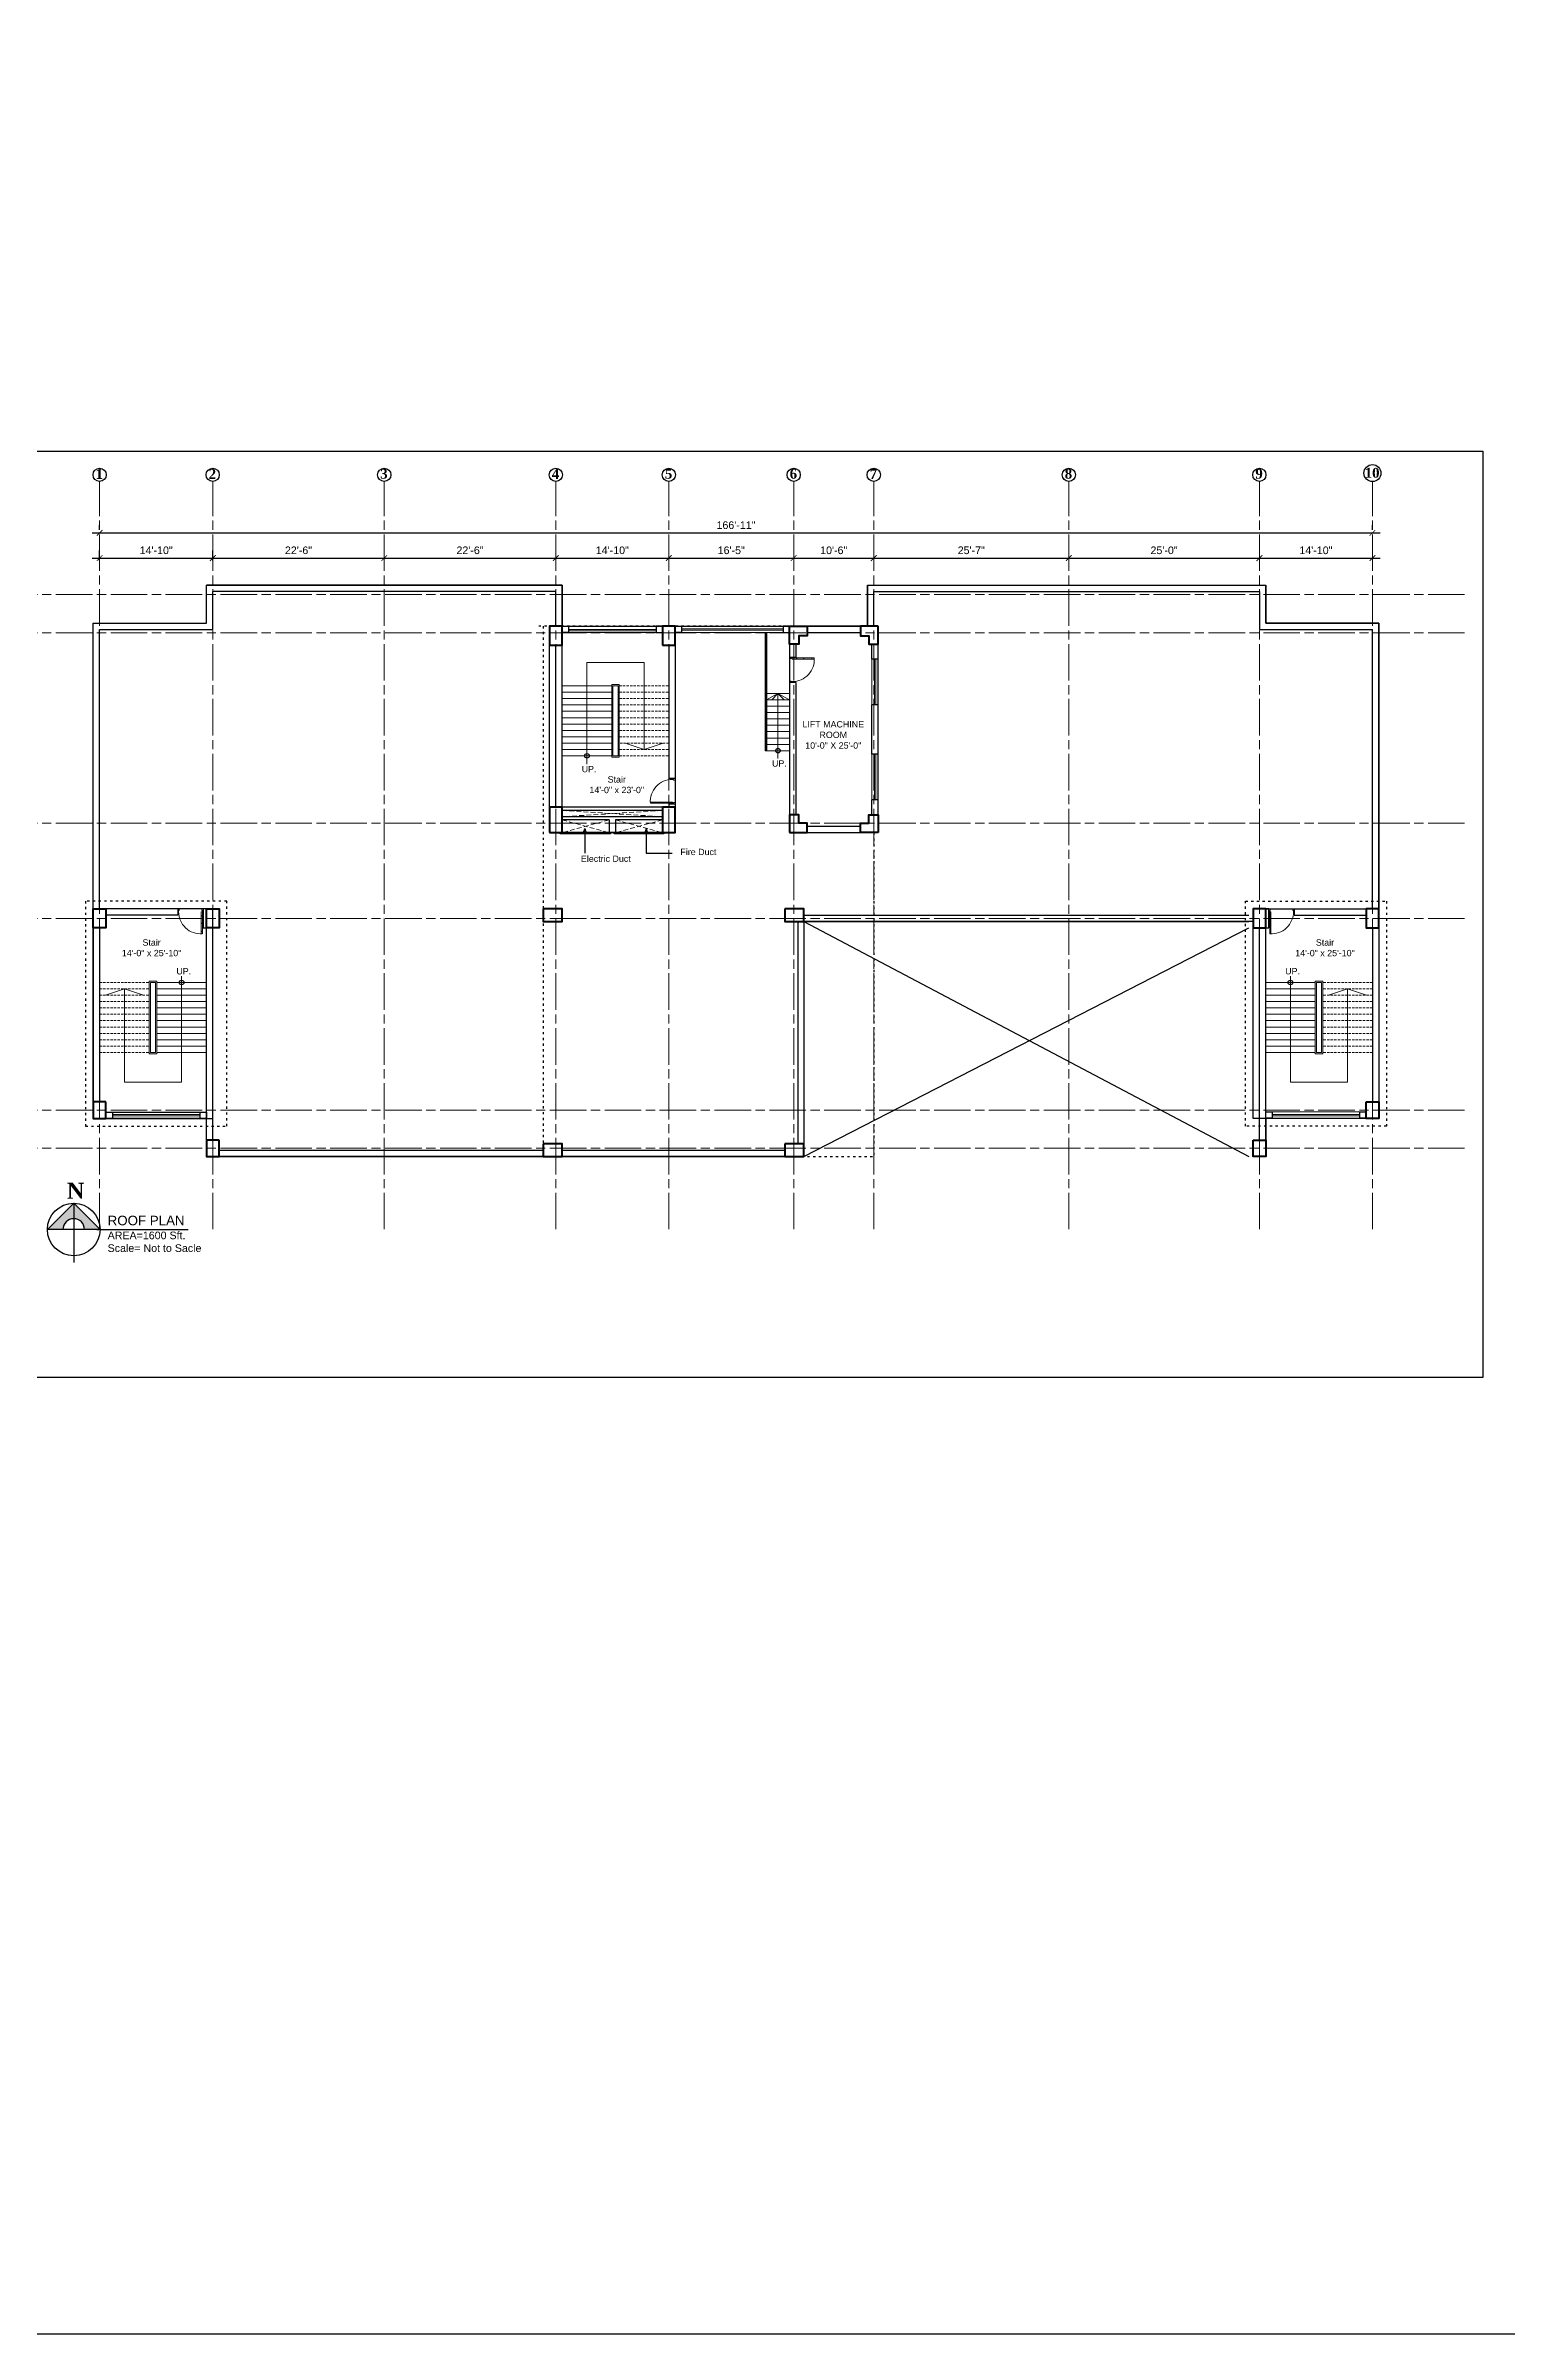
# Model space of a CAD drawing. Header units: inches. Extents: x -12 to 20935469, y -1604 to 24729220.
# Drawn here: x 20872305 to 20874604, y 24699905 to 24703509 of the extents above; entities that cross this region are included whole.
import ezdxf

# ---------------------------------------------------------------- set-up
doc = ezdxf.new("R2010")
doc.units = ezdxf.units.IN
doc.header["$LTSCALE"] = 0.03
doc.header["$MEASUREMENT"] = 0
doc.header["$PDMODE"] = 32
doc.header["$PDSIZE"] = 15
for name, pattern in [('ACAD_ISO03W100', [30, 12, -18]), ('ACAD_ISO08W100', [36, 24, -3, 6, -3]), ('DASHED2', [0.375, 0.25, -0.125])]:
    doc.linetypes.add(name, pattern=pattern)
for name, color, linetype, lineweight in [('column', 1, 'Continuous', 40), ('Dim Line', 252, 'Continuous', 13), ('Door', 7, 'Continuous', 18), ('Dot', 253, 'Continuous', 0), ('Gas', 21, 'Continuous', 5), ('Grid Line', 252, 'Continuous', 18), ('Low Wall', 7, 'Continuous', 30), ('Main Wall', 7, 'Continuous', 30), ('RAIL', 23, 'Continuous', 13), ('STAIR', 46, 'Continuous', 15), ('wind.', 150, 'Continuous', 20)]:
    doc.layers.add(name, color=color, linetype=linetype, lineweight=lineweight)
doc.layers.add('TEXT', color=7, linetype='Continuous')
doc.styles.add('2', font='swisscl.ttf')
doc.styles.add('RomanS', font='arial.ttf', dxfattribs={"height": 12})
doc.styles.get("Standard").update_dxf_attribs({"font": 'timesbd.ttf'})
doc.dimstyles.new('Aec_Arch_I', dxfattribs={"dimscale": 96, "dimtxt": 12, "dimasz": 0.09375, "dimexe": 0.125, "dimexo": 0.125, "dimgap": 0.0625, "dimtad": 1, "dimdec": 0, "dimzin": 3, "dimdsep": 46, "dimlunit": 4, "dimtxsty": 'RomanS', "dimblk1": 'ARCHTICK', "dimblk2": 'ARCHTICK', "dimsah": 1, "dimcen": 0.09375, "dimdle": 0.125, "dimadec": 0, "dimazin": 0, "dimtfac": 0.75, "dimtdec": 0, "dimtmove": 2, "dimatfit": 3, "dimldrblk": 'ARCHTICK', "dimfxl": 1, "dimfrac": 1, "dimtolj": 1, "dimtzin": 0, "dimarcsym": 0})

# ---------------------------------------------------------------- blocks, each defined once
blk = doc.blocks.new('Door_45')
at = {"layer": 'Door'}
for p, q in [((1.5, 5), (1.5, 44)), ((3.5, 44), (3.5, 5)), ((0, 0), (0, 5)), ((0, 5), (1.5, 5)), ((1.5, 40), (2.2, 40)), ((1.5, 25.8), (2.2, 25.8)), ((1.5, 12.6), (2.2, 12.6)), ((3.5, 5), (1.5, 5)), ((1.5, 5), (1.5, 3)), ((1.5, 3), (2.5, 3)), ((2.2, 40), (2.2, 39.5)), ((2.2, 39.5), (2.7, 39.5)), ((2.2, 25.8), (2.2, 25.3)), ((2.2, 25.3), (2.7, 25.3)), ((2.2, 12.6), (2.2, 13.1)), ((2.2, 13.1), (2.7, 13.1)), ((2.5, 3), (2.5, 0)), ((2.7, 39.5), (2.7, 40)), ((2.7, 40), (3.5, 40)), ((2.7, 25.8), (3.5, 25.8)), ((2.7, 25.3), (2.7, 25.8)), ((2.7, 13.1), (2.7, 12.6)), ((2.7, 12.6), (3.5, 12.6)), ((42.5, 3), (42.5, 0)), ((43.5, 3), (42.5, 3)), ((45, 5), (43.5, 5)), ((43.5, 5), (43.5, 3)), ((45, 0), (45, 5)), ((2.5, 0), (0, 0)), ((42.5, 0), (45, 0))]:
    blk.add_line(p, q, dxfattribs=at)
blk.add_arc((4.7, 5.3), 38.8, 359.6233, 94.6685, dxfattribs=at)
blk = doc.blocks.new('_ArchTick')
at = {"color": 0, "linetype": 'ByBlock', "lineweight": 35, "const_width": 0.15}
blk.add_lwpolyline([(-0.5, -0.5), (0.5, 0.5)], dxfattribs=at)
blk = doc.blocks.new('*D14')
at = {"layer": 'Defpoints', "color": 0, "transparency": 16777216}
for p in [(20830948.3, 24724562.3), (20831126.3, 24724578.2), (20831126.3, 24724562.3)]:
    blk.add_point(p, dxfattribs=at)
at = {"layer": 'Dim Line', "color": 0, "lineweight": -2, "transparency": 16777216}
for p, q in [((20830936.3, 24724578.2), (20831138.3, 24724578.2)), ((20830948.3, 24724574.3), (20830948.3, 24724590.2)), ((20831126.3, 24724574.3), (20831126.3, 24724590.2))]:
    blk.add_line(p, q, dxfattribs=at)
at = {"layer": 'Dim Line', "color": 0, "lineweight": -2, "transparency": 16777216, "xscale": 9, "yscale": 9, "zscale": 9, "rotation": 180}
blk.add_blockref('_ArchTick', (20830948.3, 24724578.2), dxfattribs=at)
at = {"layer": 'Dim Line', "color": 0, "lineweight": -2, "transparency": 16777216, "xscale": 9, "yscale": 9, "zscale": 9}
blk.add_blockref('_ArchTick', (20831126.3, 24724578.2), dxfattribs=at)
at = {"layer": 'Dim Line', "color": 0, "transparency": 16777216, "insert": (20831037.3, 24724590.3), "char_height": 12, "attachment_point": 5, "style": 'RomanS'}
blk.add_mtext('\\A1;14\'-10"', dxfattribs=at)
blk = doc.blocks.new('*D7')
at = {"layer": 'Defpoints', "color": 0, "transparency": 16777216}
for p in [(20831126.3, 24724562.3), (20831396.3, 24724578.2), (20831396.3, 24724578.2)]:
    blk.add_point(p, dxfattribs=at)
at = {"layer": 'Dim Line', "color": 0, "lineweight": -2, "transparency": 16777216}
for p, q in [((20831114.3, 24724578.2), (20831408.3, 24724578.2)), ((20831126.3, 24724574.3), (20831126.3, 24724590.2))]:
    blk.add_line(p, q, dxfattribs=at)
at = {"layer": 'Dim Line', "color": 0, "lineweight": -2, "transparency": 16777216, "xscale": 9, "yscale": 9, "zscale": 9, "rotation": 180}
blk.add_blockref('_ArchTick', (20831126.3, 24724578.2), dxfattribs=at)
at = {"layer": 'Dim Line', "color": 0, "lineweight": -2, "transparency": 16777216, "xscale": 9, "yscale": 9, "zscale": 9}
blk.add_blockref('_ArchTick', (20831396.3, 24724578.2), dxfattribs=at)
at = {"layer": 'Dim Line', "color": 0, "transparency": 16777216, "insert": (20831261.3, 24724590.3), "char_height": 12, "attachment_point": 5, "style": 'RomanS'}
blk.add_mtext('\\A1;22\'-6"', dxfattribs=at)
blk = doc.blocks.new('*D8')
at = {"layer": 'Defpoints', "color": 0, "transparency": 16777216}
for p in [(20831396.3, 24724578.2), (20831666.3, 24724578.2), (20831666.3, 24724578.2)]:
    blk.add_point(p, dxfattribs=at)
at = {"layer": 'Dim Line', "color": 0, "lineweight": -2, "transparency": 16777216}
blk.add_line((20831384.3, 24724578.2), (20831678.3, 24724578.2), dxfattribs=at)
at = {"layer": 'Dim Line', "color": 0, "lineweight": -2, "transparency": 16777216, "xscale": 9, "yscale": 9, "zscale": 9, "rotation": 180}
blk.add_blockref('_ArchTick', (20831396.3, 24724578.2), dxfattribs=at)
at = {"layer": 'Dim Line', "color": 0, "lineweight": -2, "transparency": 16777216, "xscale": 9, "yscale": 9, "zscale": 9}
blk.add_blockref('_ArchTick', (20831666.3, 24724578.2), dxfattribs=at)
at = {"layer": 'Dim Line', "color": 0, "transparency": 16777216, "insert": (20831531.3, 24724590.3), "char_height": 12, "attachment_point": 5, "style": 'RomanS'}
blk.add_mtext('\\A1;22\'-6"', dxfattribs=at)
blk = doc.blocks.new('*D9')
at = {"layer": 'Defpoints', "color": 0, "transparency": 16777216}
for p in [(20831666.3, 24724578.2), (20831844.3, 24724578.2), (20831844.3, 24724578.2)]:
    blk.add_point(p, dxfattribs=at)
at = {"layer": 'Dim Line', "color": 0, "lineweight": -2, "transparency": 16777216}
blk.add_line((20831654.3, 24724578.2), (20831856.3, 24724578.2), dxfattribs=at)
at = {"layer": 'Dim Line', "color": 0, "lineweight": -2, "transparency": 16777216, "xscale": 9, "yscale": 9, "zscale": 9, "rotation": 180}
blk.add_blockref('_ArchTick', (20831666.3, 24724578.2), dxfattribs=at)
at = {"layer": 'Dim Line', "color": 0, "lineweight": -2, "transparency": 16777216, "xscale": 9, "yscale": 9, "zscale": 9}
blk.add_blockref('_ArchTick', (20831844.3, 24724578.2), dxfattribs=at)
at = {"layer": 'Dim Line', "color": 0, "transparency": 16777216, "insert": (20831755.3, 24724590.3), "char_height": 12, "attachment_point": 5, "style": 'RomanS'}
blk.add_mtext('\\A1;14\'-10"', dxfattribs=at)
blk = doc.blocks.new('*D21')
at = {"layer": 'Defpoints', "color": 0, "transparency": 16777216}
for p in [(20831844.3, 24724578.2), (20832040.8, 24724578.2), (20832040.8, 24724578.2)]:
    blk.add_point(p, dxfattribs=at)
at = {"layer": 'Dim Line', "color": 0, "lineweight": -2, "transparency": 16777216}
for p, q in [((20831832.3, 24724578.2), (20832052.8, 24724578.2)), ((20831844.3, 24724566.2), (20831844.3, 24724566.2)), ((20832040.8, 24724566.2), (20832040.8, 24724566.2))]:
    blk.add_line(p, q, dxfattribs=at)
at = {"layer": 'Dim Line', "color": 0, "lineweight": -2, "transparency": 16777216, "xscale": 9, "yscale": 9, "zscale": 9, "rotation": 180}
blk.add_blockref('_ArchTick', (20831844.3, 24724578.2), dxfattribs=at)
at = {"layer": 'Dim Line', "color": 0, "lineweight": -2, "transparency": 16777216, "xscale": 9, "yscale": 9, "zscale": 9}
blk.add_blockref('_ArchTick', (20832040.8, 24724578.2), dxfattribs=at)
at = {"layer": 'Dim Line', "color": 0, "transparency": 16777216, "insert": (20831942.5, 24724590.3), "char_height": 12, "attachment_point": 5, "style": 'RomanS'}
blk.add_mtext('\\A1;16\'-5"', dxfattribs=at)
blk = doc.blocks.new('*D22')
at = {"layer": 'Defpoints', "color": 0, "transparency": 16777216}
for p in [(20832040.8, 24724578.2), (20832166.8, 24724578.2), (20832166.8, 24724578.2)]:
    blk.add_point(p, dxfattribs=at)
at = {"layer": 'Dim Line', "color": 0, "lineweight": -2, "transparency": 16777216}
for p, q in [((20832028.8, 24724578.2), (20832178.8, 24724578.2)), ((20832040.8, 24724566.2), (20832040.8, 24724566.2)), ((20832166.8, 24724566.2), (20832166.8, 24724566.2))]:
    blk.add_line(p, q, dxfattribs=at)
at = {"layer": 'Dim Line', "color": 0, "lineweight": -2, "transparency": 16777216, "xscale": 9, "yscale": 9, "zscale": 9, "rotation": 180}
blk.add_blockref('_ArchTick', (20832040.8, 24724578.2), dxfattribs=at)
at = {"layer": 'Dim Line', "color": 0, "lineweight": -2, "transparency": 16777216, "xscale": 9, "yscale": 9, "zscale": 9}
blk.add_blockref('_ArchTick', (20832166.8, 24724578.2), dxfattribs=at)
at = {"layer": 'Dim Line', "color": 0, "transparency": 16777216, "insert": (20832103.8, 24724590.3), "char_height": 12, "attachment_point": 5, "style": 'RomanS'}
blk.add_mtext('\\A1;10\'-6"', dxfattribs=at)
blk = doc.blocks.new('*D23')
at = {"layer": 'Defpoints', "color": 0, "transparency": 16777216}
for p in [(20832166.8, 24724578.2), (20832473.8, 24724578.2), (20832473.8, 24724578.2)]:
    blk.add_point(p, dxfattribs=at)
at = {"layer": 'Dim Line', "color": 0, "lineweight": -2, "transparency": 16777216}
for p, q in [((20832154.8, 24724578.2), (20832485.8, 24724578.2)), ((20832166.8, 24724566.2), (20832166.8, 24724566.2)), ((20832473.8, 24724566.2), (20832473.8, 24724566.2))]:
    blk.add_line(p, q, dxfattribs=at)
at = {"layer": 'Dim Line', "color": 0, "lineweight": -2, "transparency": 16777216, "xscale": 9, "yscale": 9, "zscale": 9, "rotation": 180}
blk.add_blockref('_ArchTick', (20832166.8, 24724578.2), dxfattribs=at)
at = {"layer": 'Dim Line', "color": 0, "lineweight": -2, "transparency": 16777216, "xscale": 9, "yscale": 9, "zscale": 9}
blk.add_blockref('_ArchTick', (20832473.8, 24724578.2), dxfattribs=at)
at = {"layer": 'Dim Line', "color": 0, "transparency": 16777216, "insert": (20832320.3, 24724590.3), "char_height": 12, "attachment_point": 5, "style": 'RomanS'}
blk.add_mtext('\\A1;25\'-7"', dxfattribs=at)
blk = doc.blocks.new('*D10')
at = {"layer": 'Defpoints', "color": 0, "transparency": 16777216}
for p in [(20832473.8, 24724578.2), (20832773.8, 24724578.2), (20832773.8, 24724578.2)]:
    blk.add_point(p, dxfattribs=at)
at = {"layer": 'Dim Line', "color": 0, "lineweight": -2, "transparency": 16777216}
blk.add_line((20832461.8, 24724578.2), (20832785.8, 24724578.2), dxfattribs=at)
at = {"layer": 'Dim Line', "color": 0, "lineweight": -2, "transparency": 16777216, "xscale": 9, "yscale": 9, "zscale": 9, "rotation": 180}
blk.add_blockref('_ArchTick', (20832473.8, 24724578.2), dxfattribs=at)
at = {"layer": 'Dim Line', "color": 0, "lineweight": -2, "transparency": 16777216, "xscale": 9, "yscale": 9, "zscale": 9}
blk.add_blockref('_ArchTick', (20832773.8, 24724578.2), dxfattribs=at)
at = {"layer": 'Dim Line', "color": 0, "transparency": 16777216, "insert": (20832623.8, 24724590.3), "char_height": 12, "attachment_point": 5, "style": 'RomanS'}
blk.add_mtext('\\A1;25\'-0"', dxfattribs=at)
blk = doc.blocks.new('*D11')
at = {"layer": 'Defpoints', "color": 0, "transparency": 16777216}
for p in [(20832773.8, 24724578.2), (20832951.8, 24724578.2), (20832951.8, 24724578.2)]:
    blk.add_point(p, dxfattribs=at)
at = {"layer": 'Dim Line', "color": 0, "lineweight": -2, "transparency": 16777216}
for p, q in [((20832761.8, 24724578.2), (20832963.8, 24724578.2)), ((20832951.8, 24724566.2), (20832951.8, 24724566.2))]:
    blk.add_line(p, q, dxfattribs=at)
at = {"layer": 'Dim Line', "color": 0, "lineweight": -2, "transparency": 16777216, "xscale": 9, "yscale": 9, "zscale": 9, "rotation": 180}
blk.add_blockref('_ArchTick', (20832773.8, 24724578.2), dxfattribs=at)
at = {"layer": 'Dim Line', "color": 0, "lineweight": -2, "transparency": 16777216, "xscale": 9, "yscale": 9, "zscale": 9}
blk.add_blockref('_ArchTick', (20832951.8, 24724578.2), dxfattribs=at)
at = {"layer": 'Dim Line', "color": 0, "transparency": 16777216, "insert": (20832862.8, 24724590.3), "char_height": 12, "attachment_point": 5, "style": 'RomanS'}
blk.add_mtext('\\A1;14\'-10"', dxfattribs=at)
blk = doc.blocks.new('*D13')
at = {"layer": 'Defpoints', "color": 0, "transparency": 16777216}
for p in [(20830948.3, 24724610.7), (20832951.8, 24724617.8), (20832951.8, 24724610.7)]:
    blk.add_point(p, dxfattribs=at)
at = {"layer": 'Dim Line', "color": 0, "lineweight": -2, "transparency": 16777216}
for p, q in [((20830948.3, 24724622.7), (20830948.3, 24724629.8)), ((20832951.8, 24724622.7), (20832951.8, 24724629.8)), ((20830936.3, 24724617.8), (20832963.8, 24724617.8))]:
    blk.add_line(p, q, dxfattribs=at)
at = {"layer": 'Dim Line', "color": 0, "lineweight": -2, "transparency": 16777216, "xscale": 9, "yscale": 9, "zscale": 9, "rotation": 180}
blk.add_blockref('_ArchTick', (20830948.3, 24724617.8), dxfattribs=at)
at = {"layer": 'Dim Line', "color": 0, "lineweight": -2, "transparency": 16777216, "xscale": 9, "yscale": 9, "zscale": 9}
blk.add_blockref('_ArchTick', (20832951.8, 24724617.8), dxfattribs=at)
at = {"layer": 'Dim Line', "color": 0, "transparency": 16777216, "insert": (20831950, 24724629.9), "char_height": 12, "attachment_point": 5, "style": 'RomanS'}
blk.add_mtext('\\A1;166\'-11"', dxfattribs=at)
blk = doc.blocks.new('fff')
at = {"layer": 'Grid Line', "color": 252, "linetype": 'ACAD_ISO08W100', "lineweight": 9, "ltscale": 80, "true_color": 0x939598}
for p, q in [((20830948.3, 24723521.1), (20830948.3, 24724698.8)), ((20831126.3, 24723521.1), (20831126.3, 24724698.8)), ((20831396.3, 24723521.1), (20831396.3, 24724698.8)), ((20831666.3, 24723521.1), (20831666.3, 24724698.8)), ((20831844.3, 24723521.1), (20831844.3, 24724698.8)), ((20832040.8, 24723521.1), (20832040.8, 24724698.8)), ((20832166.8, 24723521.1), (20832166.8, 24724698.8)), ((20832473.8, 24723521.1), (20832473.8, 24724698.8)), ((20832773.8, 24723521.1), (20832773.8, 24724698.8)), ((20832951.8, 24723521.1), (20832951.8, 24724698.8)), ((20833096.9, 24724520.6), (20830726.1, 24724520.6)), ((20833096.9, 24724460.6), (20830726.1, 24724460.6)), ((20833096.9, 24724160.7), (20830726.1, 24724160.7)), ((20833096.9, 24724010.7), (20830726.1, 24724010.7)), ((20833096.9, 24723708.7), (20830726.1, 24723708.7)), ((20833096.9, 24723648.8), (20830726.1, 24723648.8))]:
    blk.add_line(p, q, dxfattribs=at)
at = {"layer": 'Dim Line'}
for base, p1, p2, picture, middle in [((20832951.7523, 24724617.8128), (20830948.3088, 24724610.7482), (20832951.7523, 24724610.7482), '*D13', (20831950.0306, 24724629.9397)), ((20831126.3, 24724578.2), (20830948.3, 24724562.3), (20831126.3, 24724562.3), '*D14', (20831037.3, 24724590.3)), ((20831396.3, 24724578.2), (20831126.3, 24724562.3), (20831396.3, 24724578.2), '*D7', (20831261.3, 24724590.3)), ((20831666.3, 24724578.2), (20831396.3, 24724578.2), (20831666.3, 24724578.2), '*D8', (20831531.3, 24724590.3)), ((20831844.3, 24724578.2), (20831666.3, 24724578.2), (20831844.3, 24724578.2), '*D9', (20831755.3, 24724590.3)), ((20832040.7792, 24724578.1666), (20831844.25, 24724578.1666), (20832040.7792, 24724578.1666), '*D21', (20831942.5146, 24724590.2934)), ((20832166.8, 24724578.2), (20832040.8, 24724578.2), (20832166.8, 24724578.2), '*D22', (20832103.8, 24724590.3)), ((20832473.8, 24724578.2), (20832166.8, 24724578.2), (20832473.8, 24724578.2), '*D23', (20832320.3, 24724590.3)), ((20832773.8, 24724578.2), (20832473.8, 24724578.2), (20832773.8, 24724578.2), '*D10', (20832623.8, 24724590.3)), ((20832951.8, 24724578.2), (20832773.8, 24724578.2), (20832951.8, 24724578.2), '*D11', (20832862.8, 24724590.3))]:
    dim = blk.add_linear_dim(base=base, p1=p1, p2=p2, dimstyle='Aec_Arch_I', dxfattribs=at)
    dim.commit()
    dim.dimension.update_dxf_attribs({"geometry": picture, "text_midpoint": middle})

msp = doc.modelspace()

# ---------------------------------------------------------------- hatches: boundary and pattern name
at = {"layer": 'Low Wall'}
h = msp.add_hatch(color=256, dxfattribs=at)
h.paths.add_polyline_path([(20872332.3, 24701644.5), (20872307.9, 24701644.5), (20872349.3, 24701685.9), (20872349.3, 24701661.5, 0.414214)])
h.paths.add_polyline_path([(20872349.3, 24701661.5), (20872349.3, 24701685.9), (20872390.7, 24701644.5), (20872366.3, 24701644.5, 0.414214)])

# ---------------------------------------------------------------- linework, layer by layer
at = {"linetype": 'ACAD_ISO03W100', "ltscale": 10}
for p, q in [((20873615.8, 24702594.5), (20873081.1, 24702594.5)), ((20873088.1, 24702594.5), (20873088.1, 24701779.5)), ((20873608.8, 24702269.4), (20873608.8, 24701759.5)), ((20873081.1, 24701759.5), (20873608.8, 24701759.5))]:
    msp.add_line(p, q, dxfattribs=at)
for p, q in [((20873437.8, 24702584.5), (20873437.8, 24702398.5)), ((20873465.8, 24702584.5), (20873437.8, 24702584.3)), ((20873439.8, 24702584.5), (20873439.8, 24702398.5)), ((20873439.8, 24702398.5), (20873437.8, 24702398.5)), ((20873153.7, 24702276.1), (20873152, 24702270.7)), ((20873153.7, 24702276.1), (20873153.7, 24702237.2)), ((20873153.7, 24702276.1), (20873155.3, 24702270.7)), ((20873250.4, 24702276.1), (20873248.8, 24702270.7)), ((20873250.4, 24702276.1), (20873250.4, 24702237)), ((20873250.4, 24702276.1), (20873252.1, 24702270.7)), ((20873250.4, 24702237), (20873291.1, 24702237)), ((20873498.7, 24702129.5), (20874198.8, 24701759.4)), ((20873498.7, 24701759.4), (20874198.8, 24702119.4)), ((20872405.2, 24701829.4), (20872553.1, 24701829.4)), ((20872405.2, 24701819.4), (20872553.1, 24701819.4)), ((20872349.3, 24701685.9), (20872349.3, 24701592.5)), ((20872385.5, 24701644.5), (20872529.2, 24701644.5))]:
    msp.add_line(p, q)
for points in [[(20870466.6, 24725803.9), (20875975.2, 24725803.9), (20875975.2, 24699904.9), (20870466.6, 24699904.9)], [(20873098.1, 24702594.5), (20873296.1, 24702594.5), (20873296.1, 24702269.5), (20873098.1, 24702269.5)], [(20873475.8, 24702269.5), (20873615.8, 24702269.5), (20873615.8, 24702594.5), (20873475.8, 24702594.5)], [(20873115, 24702269.5), (20873194.3, 24702269.5), (20873194.3, 24702267.5), (20873115, 24702267.5)], [(20873200.1, 24702269.5), (20873278.3, 24702269.5), (20873278.3, 24702267.5), (20873200.1, 24702267.5)], [(20872380.1, 24701819.4), (20872568.1, 24701819.4), (20872568.1, 24702149.4), (20872380.1, 24702149.4)], [(20874205.6, 24702149.4), (20874403.6, 24702149.4), (20874403.6, 24701819.4), (20874205.6, 24701819.4)]]:
    msp.add_lwpolyline(points, close=True)
for points in [[(20872558.1, 24701759.4), (20872558.1, 24701819.4), (20872380.1, 24701819.4), (20872380.1, 24702599.3), (20872558.1, 24702599.3), (20872558.1, 24702659.3), (20873118.1, 24702659.3), (20873118.1, 24702594.5), (20873598.8, 24702594.5), (20873598.8, 24702659.3), (20874225.6, 24702659.3), (20874225.6, 24702599.3), (20874403.6, 24702599.3), (20874403.6, 24701819.4), (20874225.6, 24701819.6), (20874225.6, 24701759.4), (20874205.6, 24701759.4), (20874205.6, 24701785.4), (20874215.6, 24701785.4), (20874215.6, 24702119.4), (20874205.6, 24702119.4), (20874205.6, 24702129.5), (20873498.7, 24702129.5), (20873498.7, 24701759.4), (20872558.1, 24701759.4)], [(20872390.7, 24701644.5), (20872307.9, 24701644.4)]]:
    msp.add_lwpolyline(points)
for points in [[(20872368.1, 24701807.4), (20872590.1, 24701807.4), (20872590.1, 24702161.4), (20872368.1, 24702161.4)], [(20874415.6, 24701807.4), (20874193.6, 24701807.4), (20874193.6, 24702161.4), (20874415.6, 24702161.4)]]:
    msp.add_lwpolyline(points, close=True, dxfattribs=at)
for centre, radius in [((20873157.1, 24702390.5), 3.61), ((20873457.8, 24702398.5), 3.61), ((20872519.1, 24702033.4), 3.61), ((20874264.5, 24702033.4), 3.61), ((20872349.3, 24701644.5), 41.4)]:
    msp.add_circle(centre, radius)
at = {"layer": 'column', "lineweight": 40, "ltscale": 20}
for points in [[(20873098.1, 24702564.5), (20873118.1, 24702564.5), (20873118.1, 24702594.5), (20873098.1, 24702594.5)], [(20873276.1, 24702564.5), (20873296.1, 24702564.5), (20873296.1, 24702594.5), (20873276.1, 24702594.5)], [(20873098.1, 24702269.5), (20873118.1, 24702269.5), (20873118.1, 24702309.5), (20873098.1, 24702309.5)], [(20873276.1, 24702269.5), (20873296.1, 24702269.5), (20873296.1, 24702309.5), (20873276.1, 24702309.5)], [(20872380.1, 24702149.4), (20872400.1, 24702149.4), (20872400.1, 24702119.4), (20872380.1, 24702119.4)], [(20872558.1, 24702149.4), (20872578.1, 24702149.4), (20872578.1, 24702119.4), (20872558.1, 24702119.4)], [(20873088.1, 24702149.5), (20873088.1, 24702129.5), (20873118.1, 24702129.5), (20873118.1, 24702149.5)], [(20873468.7, 24702149.5), (20873468.7, 24702129.5), (20873498.7, 24702129.5), (20873498.7, 24702149.5)], [(20874225.6, 24702149.4), (20874205.6, 24702149.4), (20874205.6, 24702119.4), (20874225.6, 24702119.4)], [(20874403.6, 24702149.4), (20874383.6, 24702149.4), (20874383.6, 24702119.4), (20874403.6, 24702119.4)], [(20872400.1, 24701845.4), (20872380.1, 24701845.4), (20872380.1, 24701819.4), (20872400.1, 24701819.4)], [(20874383.6, 24701845.4), (20874403.6, 24701845.4), (20874403.6, 24701819.4), (20874383.6, 24701819.4)], [(20872578.1, 24701785.4), (20872558.1, 24701785.4), (20872558.1, 24701759.4), (20872578.1, 24701759.4)], [(20874205.6, 24701785.4), (20874225.6, 24701785.4), (20874225.6, 24701759.4), (20874205.6, 24701759.4)], [(20873088.1, 24701779.5), (20873088.1, 24701759.5), (20873118.1, 24701759.5), (20873118.1, 24701779.5)], [(20873468.7, 24701779.4), (20873468.7, 24701759.4), (20873498.7, 24701759.4), (20873498.7, 24701779.4)]]:
    msp.add_lwpolyline(points, close=True, dxfattribs=at)
for points in [[(20873475.8, 24702594.5), (20873503.8, 24702594.5), (20873503.8, 24702579.5), (20873490.8, 24702579.5), (20873490.8, 24702566.5), (20873475.8, 24702566.5), (20873475.8, 24702594.5)], [(20873615.8, 24702594.5), (20873587.8, 24702594.5), (20873587.8, 24702579.5), (20873600.8, 24702579.5), (20873600.8, 24702566.5), (20873615.8, 24702566.5), (20873615.8, 24702594.5)], [(20873475.8, 24702269.5), (20873503.8, 24702269.5), (20873503.8, 24702284.5), (20873490.8, 24702284.5), (20873490.8, 24702297.5), (20873475.8, 24702297.5), (20873475.8, 24702269.5)], [(20873615.8, 24702269.5), (20873587.8, 24702269.5), (20873587.8, 24702284.5), (20873600.8, 24702284.5), (20873600.8, 24702297.5), (20873615.8, 24702297.5), (20873615.8, 24702269.5)]]:
    msp.add_lwpolyline(points, dxfattribs=at)
at = {"layer": 'Defpoints'}
msp.add_lwpolyline([(20872128.6, 24702870.2), (20874567.5, 24702870.2), (20874567.5, 24701411.7), (20872128.6, 24701411.7)], close=True, dxfattribs=at)
at = {"layer": 'Dot', "linetype": 'DASHED2', "lineweight": 0, "ltscale": 1000}
for p, q in [((20873118.1, 24702304.5), (20873276.1, 24702294.5)), ((20873276.1, 24702304.5), (20873118.1, 24702294.5)), ((20873192.1, 24702289.5), (20873118.1, 24702269.5)), ((20873118.1, 24702289.5), (20873192.1, 24702269.5)), ((20873202.1, 24702289.5), (20873276.1, 24702269.5)), ((20873276.1, 24702289.5), (20873202.1, 24702269.5))]:
    msp.add_line(p, q, dxfattribs=at)
at = {"layer": 'Gas', "color": 0, "lineweight": 5}
for points in [[(20873208.1, 24702388.5), (20873196.1, 24702388.5), (20873196.1, 24702502.5), (20873208.1, 24702502.5)], [(20873206.1, 24702390.5), (20873198.1, 24702390.5), (20873198.1, 24702500.5), (20873206.1, 24702500.5)], [(20872480.1, 24702035.4), (20872468.1, 24702035.4), (20872468.1, 24701921.4), (20872480.1, 24701921.4)], [(20872478.1, 24702033.4), (20872470.1, 24702033.4), (20872470.1, 24701923.4), (20872478.1, 24701923.4)], [(20874303.5, 24702035.4), (20874315.5, 24702035.4), (20874315.5, 24701921.4), (20874303.5, 24701921.4)], [(20874305.5, 24702033.4), (20874313.5, 24702033.4), (20874313.5, 24701923.4), (20874305.5, 24701923.4)]]:
    msp.add_lwpolyline(points, close=True, dxfattribs=at)
at = {"layer": 'Gas', "color": 0, "lineweight": 35}
msp.add_lwpolyline([(20873475.8, 24702269.5), (20873475.8, 24702269.5)], dxfattribs=at)
at = {"layer": 'Low Wall', "color": 0}
msp.add_lwpolyline([(20872307.9, 24701644.5), (20872349.3, 24701685.9), (20872390.7, 24701644.5)], dxfattribs=at)
at = {"layer": 'Low Wall'}
msp.add_arc((20872349.3, 24701644.5), 17, 0, 180, dxfattribs=at)
at = {"layer": 'Main Wall', "lineweight": 30}
for p, q in [((20873118.1, 24702659.4), (20872558.1, 24702659.3)), ((20872558.1, 24702599.3), (20872558.1, 24702659.3)), ((20873108.1, 24702649.3), (20872568.1, 24702649.3)), ((20872568.1, 24702589.3), (20872568.1, 24702649.3)), ((20873108.1, 24702594.5), (20873108.1, 24702649.3)), ((20873118.1, 24702594.5), (20873118.1, 24702659.3)), ((20873598.8, 24702659.3), (20874225.6, 24702659.3)), ((20873598.8, 24702659.3), (20873598.8, 24702594.5)), ((20874225.6, 24702599.3), (20874225.6, 24702659.3)), ((20873108.1, 24702613.3), (20873108.1, 24702613.3)), ((20872380.1, 24702599.3), (20872558.1, 24702599.3)), ((20872380.1, 24702149.4), (20872380.1, 24702599.3)), ((20872390.1, 24702589.3), (20872568.1, 24702589.3)), ((20872390.1, 24702149.4), (20872390.1, 24702589.3)), ((20873108.1, 24702607.3), (20873108.1, 24702607.3)), ((20873118.1, 24702309.5), (20873118.1, 24702584.5)), ((20873485.8, 24702594.5), (20873605.8, 24702594.5)), ((20873503.8, 24702584.5), (20873587.8, 24702584.5)), ((20874403.6, 24702599.3), (20874225.6, 24702599.3)), ((20874393.6, 24702149.4), (20874393.6, 24702589.3)), ((20874403.6, 24702149.4), (20874403.6, 24702599.3)), ((20873108.1, 24702309.5), (20873108.1, 24702564.5)), ((20873286.1, 24702564.5), (20873286.1, 24702354.5)), ((20873296.1, 24702564.5), (20873296.1, 24702354.5)), ((20873475.8, 24702546), (20873485.8, 24702546)), ((20873615.8, 24702542.5), (20873605.8, 24702542.5)), ((20873615.8, 24702470.5), (20873605.8, 24702470.5)), ((20873615.8, 24702393), (20873605.8, 24702393)), ((20873296.1, 24702354.5), (20873286.1, 24702354.5)), ((20873615.8, 24702321), (20873605.8, 24702321)), ((20873276.1, 24702309.5), (20873118.1, 24702309.5)), ((20873276.1, 24702304.5), (20873118.1, 24702304.5)), ((20873276.1, 24702294.5), (20873118.1, 24702294.5)), ((20873192.1, 24702289.5), (20873118.1, 24702289.5)), ((20873192.1, 24702289.5), (20873192.1, 24702269.5)), ((20873276.1, 24702289.5), (20873202.1, 24702289.5)), ((20873202.1, 24702289.5), (20873202.1, 24702269.5)), ((20873286.1, 24702314.5), (20873286.1, 24702309.5)), ((20873296.1, 24702314.5), (20873286.1, 24702314.5)), ((20873296.1, 24702314.5), (20873296.1, 24702309.5)), ((20873192.1, 24702269.5), (20873202.1, 24702269.5)), ((20873503.8, 24702269.5), (20873587.8, 24702269.5)), ((20872513.1, 24702149.4), (20872400.1, 24702149.4)), ((20872513.1, 24702149.4), (20872513.1, 24702139.4)), ((20872558.1, 24702149.4), (20872553.1, 24702149.4)), ((20872553.1, 24702149.4), (20872553.1, 24702119.4)), ((20872568.1, 24702149.4), (20872558.1, 24702149.4)), ((20874215.6, 24702149.4), (20874225.6, 24702149.4)), ((20874230.6, 24702149.4), (20874225.6, 24702149.4)), ((20874230.6, 24702119.4), (20874230.6, 24702149.4)), ((20874270.6, 24702149.4), (20874383.6, 24702149.4)), ((20874270.6, 24702149.4), (20874270.6, 24702139.4)), ((20872380.1, 24702119.4), (20872380.1, 24701845.4)), ((20872390.1, 24702119.4), (20872390.1, 24701845.4)), ((20872513.1, 24702139.4), (20872400.1, 24702139.4)), ((20872553.1, 24702119.4), (20872558.1, 24702119.4)), ((20872558.1, 24701785.4), (20872558.1, 24702119.4)), ((20872568.1, 24701785.4), (20872568.1, 24702119.4)), ((20873488.9, 24702129.5), (20873488.9, 24701779.4)), ((20873498.7, 24702139.5), (20874198.8, 24702139.5)), ((20873498.7, 24702129.5), (20874198.8, 24702129.5)), ((20873498.7, 24702129.5), (20873498.7, 24701779.4)), ((20874215.6, 24701785.4), (20874215.6, 24702119.4)), ((20874225.6, 24701785.4), (20874225.6, 24702119.4)), ((20874225.6, 24702119.4), (20874230.6, 24702119.4)), ((20874270.6, 24702139.4), (20874383.6, 24702139.4)), ((20874393.6, 24702119.4), (20874393.6, 24701845.4)), ((20874403.6, 24702119.4), (20874403.6, 24701845.4)), ((20874235.6, 24701829.6), (20874235.6, 24701819.6)), ((20872578.1, 24701769.4), (20873088.1, 24701769.4)), ((20872578.1, 24701759.4), (20873468.7, 24701759.4)), ((20873118.1, 24701769.4), (20873468.7, 24701769.4))]:
    msp.add_line(p, q, dxfattribs=at)
for points in [[(20873608.8, 24702594.5), (20873608.8, 24702649.3), (20874215.6, 24702649.3), (20874215.6, 24702589.3), (20874393.6, 24702589.3)], [(20873118.1, 24702594.5), (20873128.1, 24702594.5), (20873128.1, 24702584.5), (20873118.1, 24702584.5)], [(20873276.1, 24702594.5), (20873266.1, 24702594.5), (20873266.1, 24702584.5), (20873276.1, 24702584.5)], [(20873296.1, 24702594.5), (20873306.1, 24702594.5), (20873306.1, 24702584.5), (20873296.1, 24702584.5)], [(20873475.8, 24702594.5), (20873465.8, 24702594.5), (20873465.8, 24702584.5), (20873475.8, 24702584.5)], [(20873475.8, 24702566.5), (20873475.8, 24702546)], [(20873485.8, 24702566.5), (20873485.8, 24702546)], [(20873605.8, 24702542.5), (20873605.8, 24702566.5)], [(20873615.8, 24702542.5), (20873615.8, 24702566.5)], [(20873485.8, 24702506), (20873475.8, 24702506), (20873475.8, 24702297.5)], [(20873485.8, 24702506), (20873485.8, 24702297.5)], [(20873605.8, 24702393), (20873605.8, 24702470.5)], [(20873615.8, 24702393), (20873615.8, 24702470.5)], [(20873605.8, 24702297.5), (20873605.8, 24702321)], [(20873615.8, 24702297.4), (20873615.8, 24702321)], [(20873503.8, 24702279.5), (20873587.8, 24702279.5)], [(20874235.6, 24701819.6), (20874225.6, 24701819.6), (20874225.6, 24701829.6), (20874235.6, 24701829.6)], [(20874383.6, 24701819.6), (20874373.6, 24701819.6), (20874373.6, 24701829.6), (20874383.6, 24701829.6)]]:
    msp.add_lwpolyline(points, dxfattribs=at)
at = {"layer": 'Main Wall'}
for points in [[(20872400.1, 24701829.4), (20872410.2, 24701829.4), (20872410.2, 24701819.4), (20872400.1, 24701819.4)], [(20872548.1, 24701829.4), (20872558.1, 24701829.4), (20872558.1, 24701819.4), (20872548.1, 24701819.4)]]:
    msp.add_lwpolyline(points, close=True, dxfattribs=at)
at = {"layer": 'RAIL', "lineweight": 9}
for p, q in [((20873157.1, 24702377.3), (20873157.1, 24702537.5)), ((20873157.1, 24702537.5), (20873247.1, 24702537.5)), ((20873247.1, 24702537.5), (20873247.1, 24702400.5)), ((20873217.1, 24702410.5), (20873247.1, 24702400.5)), ((20873247.1, 24702400.5), (20873277.1, 24702410.5)), ((20872519.1, 24702043.2), (20872519.1, 24701876.4)), ((20874264.5, 24702043.2), (20874264.5, 24701876.4)), ((20872429.1, 24702023.4), (20872399.1, 24702013.4)), ((20872429.1, 24701876.4), (20872429.1, 24702023.4)), ((20872459.1, 24702013.4), (20872429.1, 24702023.4)), ((20872558.1, 24702013.4), (20872480.1, 24702013.4)), ((20874225.5, 24702013.4), (20874303.5, 24702013.4)), ((20874324.5, 24702013.4), (20874354.5, 24702023.4)), ((20874354.5, 24701876.4), (20874354.5, 24702023.4)), ((20874354.5, 24702023.4), (20874384.5, 24702013.4)), ((20872519.1, 24701876.4), (20872429.1, 24701876.4)), ((20874264.5, 24701876.4), (20874354.5, 24701876.4))]:
    msp.add_line(p, q, dxfattribs=at)
at = {"layer": 'STAIR', "color": 32, "lineweight": 5}
for p, q in [((20873118.1, 24702500.5), (20873196.1, 24702500.5)), ((20873118.1, 24702490.5), (20873196.1, 24702490.5)), ((20873118.1, 24702480.5), (20873196.1, 24702480.5)), ((20873118.1, 24702470.5), (20873196.1, 24702470.5)), ((20873475.8, 24702488.5), (20873439.8, 24702488.5)), ((20873457.8, 24702488.5), (20873439.8, 24702478.5)), ((20873475.8, 24702478.5), (20873439.8, 24702478.5)), ((20873439.8, 24702478.5), (20873448, 24702478.5)), ((20873475.8, 24702468.5), (20873439.8, 24702468.5)), ((20873448, 24702478.5), (20873457.8, 24702488.5)), ((20873457.8, 24702386.2), (20873457.8, 24702488.5)), ((20873457.8, 24702488.5), (20873475.8, 24702478.5)), ((20873467.6, 24702478.5), (20873457.8, 24702488.5)), ((20873475.8, 24702478.5), (20873467.6, 24702478.5)), ((20873118.1, 24702460.5), (20873196.1, 24702460.5)), ((20873118.1, 24702450.5), (20873196.1, 24702450.5)), ((20873118.1, 24702440.5), (20873196.1, 24702440.5)), ((20873118.1, 24702430.5), (20873196.1, 24702430.5)), ((20873475.8, 24702458.5), (20873439.8, 24702458.5)), ((20873475.8, 24702448.5), (20873439.8, 24702448.5)), ((20873475.8, 24702438.5), (20873439.8, 24702438.5)), ((20873118.1, 24702420.5), (20873196.1, 24702420.5)), ((20873118.1, 24702410.5), (20873196.1, 24702410.5)), ((20873118.1, 24702400.5), (20873196.1, 24702400.5)), ((20873475.8, 24702428.5), (20873439.8, 24702428.5)), ((20873475.8, 24702418.5), (20873439.8, 24702418.5)), ((20873475.8, 24702408.5), (20873439.8, 24702408.5)), ((20873475.8, 24702398.5), (20873439.8, 24702398.5)), ((20873118.1, 24702390.5), (20873196.1, 24702390.5)), ((20872480.1, 24702033.4), (20872558.1, 24702033.4)), ((20874303.5, 24702033.4), (20874225.5, 24702033.4)), ((20872480.1, 24702023.4), (20872558.1, 24702023.4)), ((20872480.1, 24702003.4), (20872558.1, 24702003.4)), ((20872498.1, 24702013.4), (20872558.1, 24702013.4)), ((20874303.5, 24702023.4), (20874225.5, 24702023.4)), ((20874285.5, 24702013.4), (20874225.5, 24702013.4)), ((20874303.5, 24702003.4), (20874225.5, 24702003.4)), ((20872480.1, 24701993.4), (20872558.1, 24701993.4)), ((20872480.1, 24701983.4), (20872558.1, 24701983.4)), ((20872480.1, 24701973.4), (20872558.1, 24701973.4)), ((20872480.1, 24701963.4), (20872558.1, 24701963.4)), ((20874303.5, 24701993.4), (20874225.5, 24701993.4)), ((20874303.5, 24701983.4), (20874225.5, 24701983.4)), ((20874303.5, 24701973.4), (20874225.5, 24701973.4)), ((20874303.5, 24701963.4), (20874225.5, 24701963.4)), ((20872480.1, 24701953.4), (20872558.1, 24701953.4)), ((20872480.1, 24701943.4), (20872558.1, 24701943.4)), ((20872480.1, 24701933.4), (20872558.1, 24701933.4)), ((20874303.5, 24701953.4), (20874225.5, 24701953.4)), ((20874303.5, 24701943.4), (20874225.5, 24701943.4)), ((20874303.5, 24701933.4), (20874225.5, 24701933.4)), ((20872480.1, 24701923.4), (20872558.1, 24701923.4)), ((20874303.5, 24701923.4), (20874225.5, 24701923.4))]:
    msp.add_line(p, q, dxfattribs=at)
at = {"layer": 'STAIR', "color": 32, "linetype": 'DASHED2', "lineweight": 5, "ltscale": 500}
for p, q in [((20873208.1, 24702500.5), (20873286.1, 24702500.5)), ((20873208.1, 24702490.5), (20873286.1, 24702490.5)), ((20873208.1, 24702480.5), (20873286.1, 24702480.5)), ((20873208.1, 24702470.5), (20873286.1, 24702470.5)), ((20873208.1, 24702460.5), (20873286.1, 24702460.5)), ((20873208.1, 24702450.5), (20873286.1, 24702450.5)), ((20873208.1, 24702440.5), (20873286.1, 24702440.5)), ((20873208.1, 24702430.5), (20873286.1, 24702430.5)), ((20873208.1, 24702420.5), (20873286.1, 24702420.5)), ((20873286.1, 24702410.5), (20873208.1, 24702410.5)), ((20873208.1, 24702400.5), (20873286.1, 24702400.5)), ((20873226.1, 24702410.5), (20873286.1, 24702410.5)), ((20873208.1, 24702390.5), (20873286.1, 24702390.5)), ((20872390.1, 24702033.4), (20872468.1, 24702033.4)), ((20874393.4, 24702033.4), (20874315.5, 24702033.4)), ((20872390.1, 24702023.4), (20872468.1, 24702023.4)), ((20872390.1, 24702013.4), (20872468.1, 24702013.4)), ((20872390.1, 24702003.4), (20872468.1, 24702003.4)), ((20874393.4, 24702023.4), (20874315.5, 24702023.4)), ((20874393.4, 24702013.4), (20874315.5, 24702013.4)), ((20874393.4, 24702003.4), (20874315.5, 24702003.4)), ((20872390.1, 24701993.4), (20872468.1, 24701993.4)), ((20872390.1, 24701983.4), (20872468.1, 24701983.4)), ((20872390.1, 24701973.4), (20872468.1, 24701973.4)), ((20872390.1, 24701963.4), (20872468.1, 24701963.4)), ((20874393.4, 24701993.4), (20874315.5, 24701993.4)), ((20874393.4, 24701983.4), (20874315.5, 24701983.4)), ((20874393.4, 24701973.4), (20874315.5, 24701973.4)), ((20874393.4, 24701963.4), (20874315.5, 24701963.4)), ((20872390.1, 24701953.4), (20872468.1, 24701953.4)), ((20872390.1, 24701943.4), (20872468.1, 24701943.4)), ((20872390.1, 24701933.4), (20872468.1, 24701933.4)), ((20874393.4, 24701953.4), (20874315.5, 24701953.4)), ((20874393.4, 24701943.4), (20874315.5, 24701943.4)), ((20874393.4, 24701933.4), (20874315.5, 24701933.4)), ((20872390.1, 24701923.4), (20872468.1, 24701923.4)), ((20874393.4, 24701923.4), (20874315.5, 24701923.4))]:
    msp.add_line(p, q, dxfattribs=at)
at = {"layer": 'TEXT'}
for centre, radius in [((20872390.1, 24702832.9), 10.4), ((20872568.1, 24702832.9), 10.4), ((20872838.1, 24702832.9), 10.4), ((20873108.1, 24702832.9), 10.4), ((20873286.1, 24702832.9), 10.4), ((20873482.6, 24702832.9), 10.4), ((20873608.6, 24702832.9), 10.4), ((20873915.6, 24702832.9), 10.4), ((20874215.6, 24702832.9), 10.4), ((20874393.6, 24702835.7), 13.3)]:
    msp.add_circle(centre, radius, dxfattribs=at)
at = {"layer": 'wind.', "lineweight": 5}
for p, q in [((20873128.1, 24702594.5), (20873266.1, 24702594.5)), ((20873128.1, 24702589.5), (20873266.1, 24702589.5)), ((20873128.1, 24702587.5), (20873266.1, 24702587.5)), ((20873128.1, 24702584.5), (20873266.1, 24702584.5)), ((20873299.1, 24702594.5), (20873465.8, 24702594.5)), ((20873299.1, 24702584.5), (20873468.6, 24702584.5)), ((20873306.1, 24702590.5), (20873465.8, 24702590.5)), ((20873306.1, 24702588.5), (20873465.8, 24702588.5)), ((20873605.8, 24702470.5), (20873605.8, 24702542.5)), ((20873609.8, 24702470.5), (20873609.8, 24702542.5)), ((20873611.8, 24702470.5), (20873611.8, 24702542.5)), ((20873615.8, 24702470.5), (20873615.8, 24702542.5)), ((20873605.8, 24702393), (20873605.8, 24702321)), ((20873609.8, 24702321), (20873609.8, 24702393)), ((20873611.8, 24702321), (20873611.8, 24702393)), ((20873615.8, 24702321), (20873615.8, 24702393)), ((20874373.6, 24701829.6), (20874235.6, 24701829.6)), ((20874373.6, 24701825.6), (20874235.6, 24701825.6)), ((20874373.6, 24701823.6), (20874235.6, 24701823.6)), ((20874373.6, 24701819.6), (20874235.6, 24701819.6))]:
    msp.add_line(p, q, dxfattribs=at)
at = {"layer": 'wind.'}
for p, q in [((20872410.2, 24701825.4), (20872548.1, 24701825.4)), ((20872410.2, 24701823.4), (20872548.1, 24701823.4))]:
    msp.add_line(p, q, dxfattribs=at)

# ---------------------------------------------------------------- block references
msp.add_blockref('fff', (41441.8, -21876.3))
at = {"layer": 'Door', "color": 250, "ltscale": 20, "yscale": 0.8888888888759539, "zscale": 0.8888888888759539}
for p, xscale, rotation in [((20873475.8, 24702546), 0.8888888888759539, 270), ((20873296.1, 24702314.5), 0.8888888888759539, 90.00000000000001), ((20872553.1, 24702149.4), 0.8888888888759539, 180), ((20874230.6, 24702149.4), -0.8888888888759539, 180)]:
    msp.add_blockref('Door_45', p, dxfattribs=dict(at, xscale=xscale, rotation=rotation))

# ---------------------------------------------------------------- texts
msp.add_text('N', height=25.2).set_placement((20872338.7, 24701692.9))
at = {"layer": 'TEXT', "char_height": 15.44, "width": 227.458, "attachment_point": 8, "rotation": 0}
for s, insert in [('\\A1;1', (20872389.6, 24702826.6)), ('\\A1;2', (20872567.6, 24702826.6)), ('\\A1;3', (20872837.6, 24702826.6)), ('\\A1;4', (20873107.6, 24702826.6)), ('\\A1;5', (20873285.6, 24702826.6)), ('\\A1;6', (20873482.1, 24702826.6)), ('\\A1;7', (20873608.1, 24702826.6)), ('\\A1;8', (20873915.1, 24702826.6)), ('\\A1;9', (20874215.1, 24702826.6)), ('\\A1;10', (20874393.1, 24702828.2))]:
    msp.add_mtext(s, dxfattribs=dict(at, insert=insert))
at = {"layer": 'TEXT', "color": 30, "lineweight": 5, "ltscale": 20, "attachment_point": 2, "style": '2'}
for s, width, gutter_width, insert, char_height in [('\\pxsm1;{\\fArial|b0|i0|c0|p34;\\C0;LIFT MACHINE \\PROOM\\P10\'-0" X 25\'-0" }', 235.592, 0.75, (20873544.9, 24702445.1), 10), ('{\\fArial|b0|i0|c0|p34;\\C0;UP.}', 104.76, 0.5, (20873160.5, 24702374.6), 10), ('\\pxsm1;{\\fArial|b0|i0|c0|p34;\\C0;Stair\\P14\'-0" x 23\'-0"  }', 114.807, 0.282, (20873204.1, 24702358.3), 10), ('{\\fArial|b0|i0|c0|p34;\\C0;UP.}', 104.76, 0.5, (20873460.1, 24702383.4), 10), ('\\pxsm1,qc;{\\fArial|b0|i0|c0|p34;\\C0;Electric Duct}', 326.753, 0.75, (20873186.9, 24702233.4), 10), ('\\pxsm1,qc;{\\fArial|b0|i0|c0|p34;\\C0;Fire Duct}', 326.753, 0.75, (20873332.6, 24702244.1), 10), ('\\pxsm1;{\\fArial|b0|i0|c0|p34;\\C0;Stair\\P14\'-0" x 25\'-10"  }', 114.807, 0.282, (20872471.9, 24702101.5), 10), ('\\pxsm1;{\\fArial|b0|i0|c0|p34;\\C0;Stair\\P14\'-0" x 25\'-10"  }', 114.807, 0.282, (20874318.9, 24702101.5), 10), ('{\\fArial|b0|i0|c0|p34;\\C0;UP.}', 104.76, 0.5, (20872522.5, 24702056.2), 10), ('{\\fArial|b0|i0|c0|p34;\\C0;UP.}', 104.76, 0.5, (20874267.9, 24702056.2), 10), ('\\A1;\\pxql;{\\fArial|b0|i0|c0|p34;\\C0;ROOF PLAN\\P\\H0.8x;AREA=1600 Sft.\\PScale= \\H1x;Not to Sacle}', 174.601, 0.5, (20872490, 24701666.2), 15)]:
    msp.add_mtext_dynamic_manual_height_columns(s, width=width, gutter_width=gutter_width, heights=[0], dxfattribs=dict(at, insert=insert, char_height=char_height))

doc.saveas('drawing.dxf')
